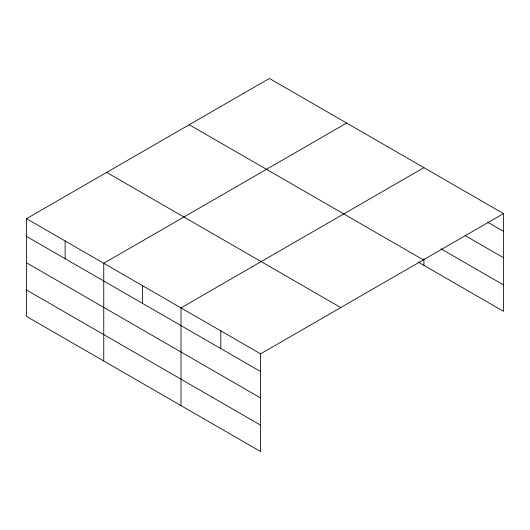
<?xml version="1.0" encoding="UTF-8"?>
<svg xmlns="http://www.w3.org/2000/svg" width="530" height="530" viewBox="0 0 530 530"><rect width="100%" height="100%" fill="white"/><g stroke="black" fill="none" stroke-linecap="round" stroke-linejoin="round"><path stroke-width="0.79" d="M503.5 213.603L269.399 78.447L26.5 218.685L26.5 316.397L260.601 451.553L260.601 353.841L503.5 213.603L503.5 311.315L418.183 262.058M346.653 123.046L103.754 263.284L103.754 360.996M423.907 167.652L181.008 307.884L181.008 405.602M487.865 222.295L503.5 231.319M465.121 235.565L503.5 257.719M440.96 248.815L503.5 284.921M189.243 124.722L423.344 259.879M106.656 172.402L340.757 307.559M26.5 218.685L260.601 353.841M26.5 236.4L260.601 371.557M26.5 262.8L260.601 397.957M26.5 289.996L260.601 425.153M423.907 258.766L423.907 265.364M220.805 330.866L220.805 348.581M142.378 285.584L142.378 303.306M65.124 240.984L65.124 258.7"/></g></svg>
